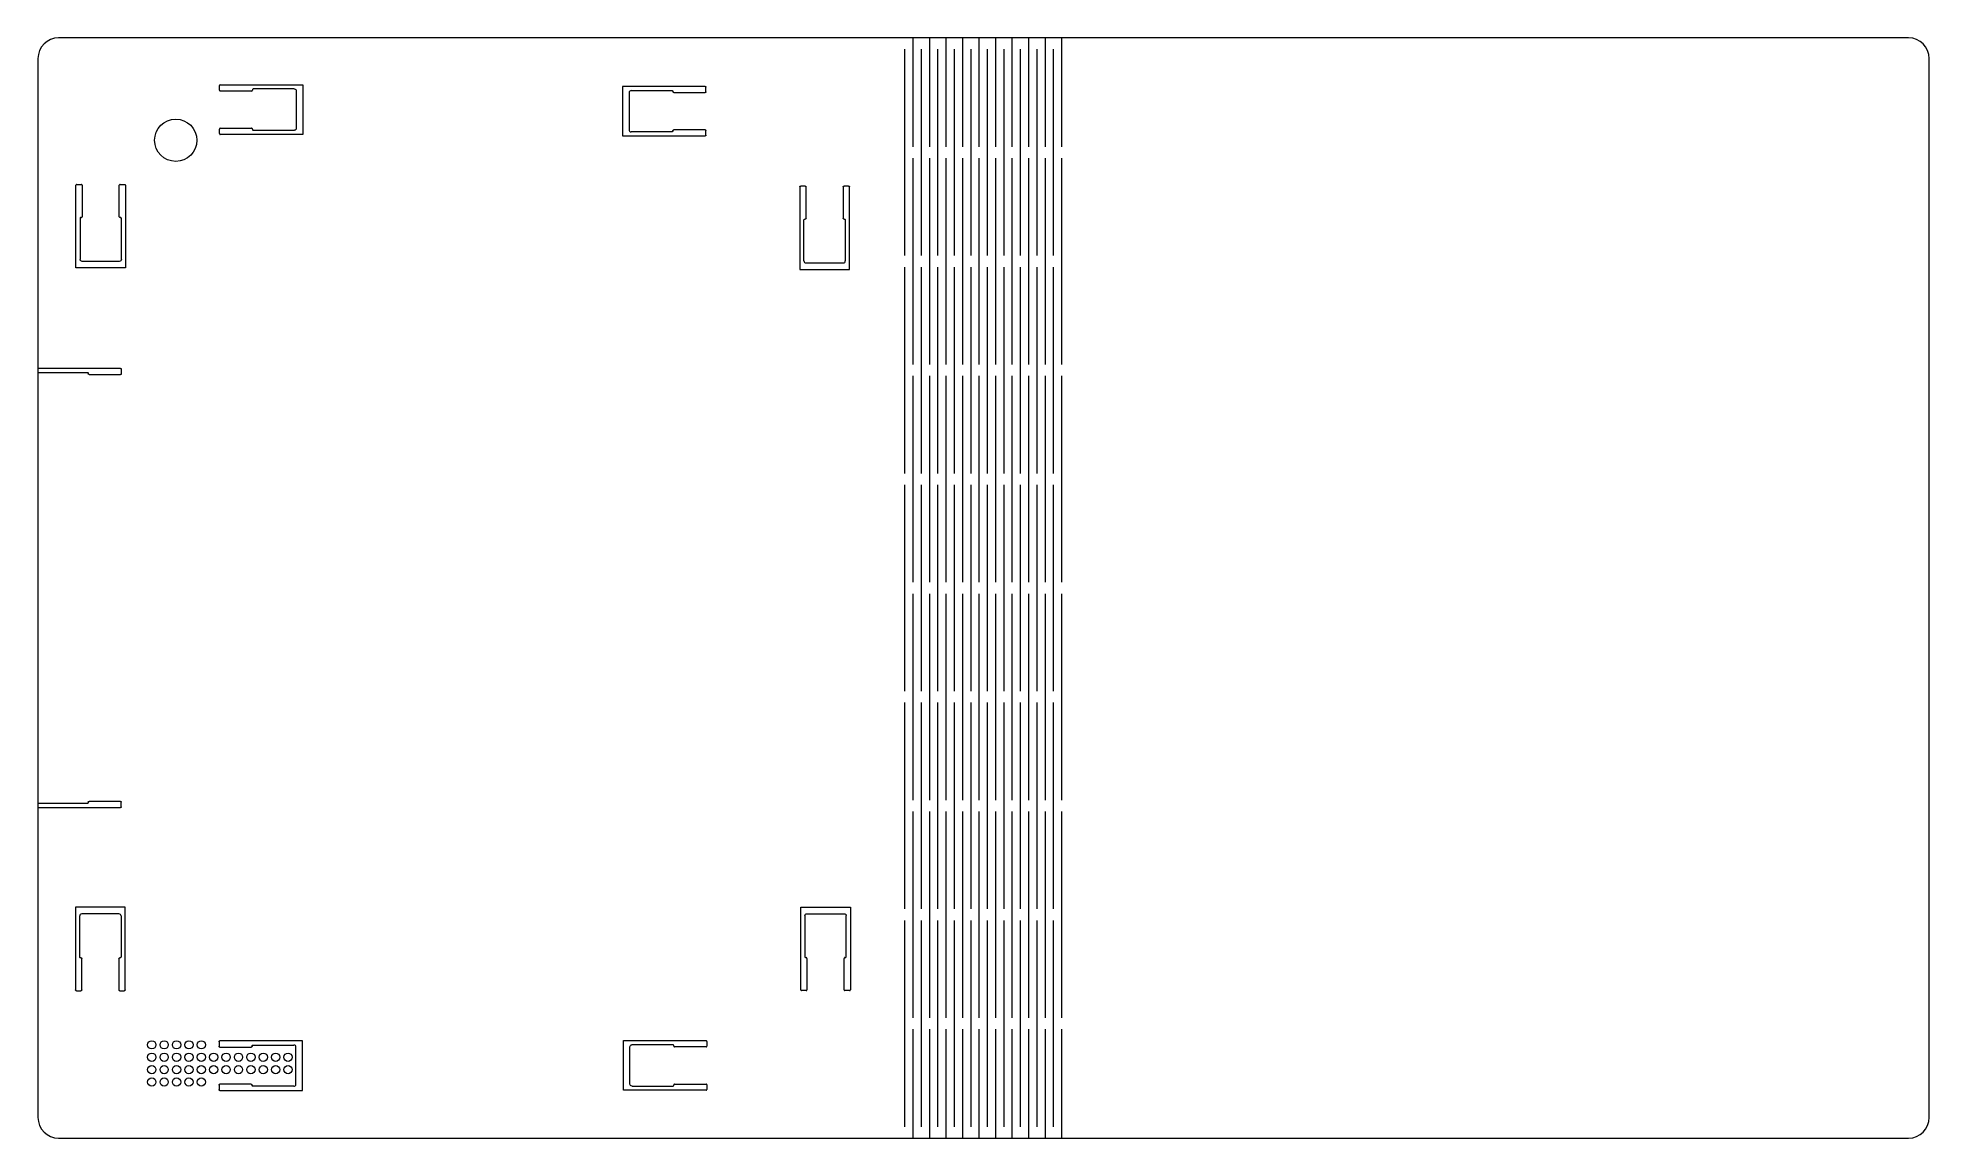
# Model space of a CAD drawing. Header units: millimetres. Extents: x -299 to 159, y -119 to 148.
import ezdxf

# ---------------------------------------------------------------- set-up
doc = ezdxf.new("R2010")
doc.units = ezdxf.units.MM
doc.header["$MEASUREMENT"] = 0
doc.layers.add('Layer 1', color=7, linetype='Continuous')

msp = doc.modelspace()

# ---------------------------------------------------------------- linework, layer by layer
at = {"layer": 'Layer 1', "color": 1, "lineweight": 9}
for centre, major_axis in [((-265.533, 122.7371), (0, 5.1176)), ((-271.3448, -96.1726), (0, 1)), ((-268.3448, -96.1726), (0, 1)), ((-265.3448, -96.1726), (0, 1)), ((-262.3448, -96.1726), (0, 1)), ((-259.3448, -96.1726), (0, 1)), ((-271.3448, -99.1726), (0, 1)), ((-268.3448, -99.1726), (0, 1)), ((-265.3448, -99.1726), (0, 1)), ((-262.3448, -99.1726), (0, 1)), ((-259.3448, -99.1726), (0, 1)), ((-256.3448, -99.1726), (0, 1)), ((-253.3448, -99.1726), (0, 1)), ((-250.3448, -99.1726), (0, 1)), ((-247.3448, -99.1726), (0, 1)), ((-244.3448, -99.1726), (0, 1)), ((-241.3448, -99.1726), (0, 1)), ((-238.3448, -99.1726), (0, 1)), ((-271.3448, -102.1726), (0, 1)), ((-271.3448, -105.1726), (0, 1)), ((-268.3448, -102.1726), (0, 1)), ((-268.3448, -105.1726), (0, 1)), ((-265.3448, -102.1726), (0, 1)), ((-265.3448, -105.1726), (0, 1)), ((-262.3448, -102.1726), (0, 1)), ((-262.3448, -105.1726), (0, 1)), ((-259.3448, -102.1726), (0, 1)), ((-259.3448, -105.1726), (0, 1)), ((-256.3448, -102.1726), (0, 1)), ((-253.3448, -102.1726), (0, 1)), ((-250.3448, -102.1726), (0, 1)), ((-247.3448, -102.1726), (0, 1)), ((-244.3448, -102.1726), (0, 1)), ((-241.3448, -102.1726), (0, 1)), ((-238.3448, -102.1726), (0, 1))]:
    msp.add_ellipse(centre, major_axis=major_axis, ratio=1, dxfattribs=at)
for points, knots in [([(-293.9054, 147.5258), (-293.9054, 147.5258), (154.0285, 147.5258), (154.0285, 147.5258), (154.0285, 147.5258), (156.7786, 147.5258), (159.0284, 145.2759), (159.0284, 142.5259), (159.0284, 142.5259), (159.0284, 142.5259), (159.0284, -113.7516), (159.0284, -113.7516), (159.0284, -113.7516), (159.0284, -116.5016), (156.7786, -118.7515), (154.0285, -118.7515), (154.0285, -118.7515), (154.0285, -118.7515), (-293.9054, -118.7515), (-293.9054, -118.7515), (-293.9054, -118.7515), (-296.6554, -118.7515), (-298.9053, -116.5016), (-298.9053, -113.7516), (-298.9053, -113.7516), (-298.9053, -113.7516), (-298.9053, 142.5259), (-298.9053, 142.5259), (-298.9053, 142.5259), (-298.9053, 145.2759), (-296.6554, 147.5258), (-293.9054, 147.5258)], [0, 0, 0, 0, 0.11111111, 0.11111111, 0.11111111, 0.11111111, 0.22222222, 0.22222222, 0.22222222, 0.22222222, 0.33333333, 0.33333333, 0.33333333, 0.33333333, 0.44444444, 0.44444444, 0.44444444, 0.44444444, 0.55555556, 0.55555556, 0.55555556, 0.55555556, 0.66666667, 0.66666667, 0.66666667, 0.66666667, 0.77777778, 0.77777778, 0.77777778, 0.77777778, 1, 1, 1, 1]), ([(-254.7607, 136.1599), (-254.8137, 136.1599), (-254.8646, 136.1388), (-254.9021, 136.1013), (-254.9021, 136.1013), (-254.9396, 136.0638), (-254.9607, 136.0129), (-254.9607, 135.9599)], [0, 0, 0, 0, 0.33333333, 0.33333333, 0.33333333, 0.33333333, 1, 1, 1, 1]), ([(-254.9607, 134.8599), (-254.9607, 134.8069), (-254.9396, 134.756), (-254.9021, 134.7185), (-254.9021, 134.7185), (-254.8646, 134.681), (-254.8137, 134.6599), (-254.7607, 134.6599)], [0, 0, 0, 0, 0.33333333, 0.33333333, 0.33333333, 0.33333333, 1, 1, 1, 1]), ([(-246.7607, 135.1599), (-246.8137, 135.1599), (-246.8646, 135.1388), (-246.9021, 135.1013), (-246.9021, 135.1013), (-246.9396, 135.0638), (-246.9607, 135.0129), (-246.9607, 134.9599)], [0, 0, 0, 0, 0.33333333, 0.33333333, 0.33333333, 0.33333333, 1, 1, 1, 1]), ([(-145.3615, 134.7795), (-145.3085, 134.7795), (-145.2576, 134.7584), (-145.2201, 134.7209), (-145.2201, 134.7209), (-145.1826, 134.6834), (-145.1615, 134.6325), (-145.1615, 134.5795)], [0, 0, 0, 0, 0.33333333, 0.33333333, 0.33333333, 0.33333333, 1, 1, 1, 1]), ([(-137.3615, 135.7795), (-137.3085, 135.7795), (-137.2576, 135.7584), (-137.2201, 135.7209), (-137.2201, 135.7209), (-137.1826, 135.6834), (-137.1615, 135.6325), (-137.1615, 135.5795)], [0, 0, 0, 0, 0.33333333, 0.33333333, 0.33333333, 0.33333333, 1, 1, 1, 1]), ([(-137.1615, 134.4795), (-137.1615, 134.4265), (-137.1826, 134.3756), (-137.2201, 134.3381), (-137.2201, 134.3381), (-137.2576, 134.3006), (-137.3085, 134.2795), (-137.3615, 134.2795)], [0, 0, 0, 0, 0.33333333, 0.33333333, 0.33333333, 0.33333333, 1, 1, 1, 1]), ([(-254.7607, 125.6601), (-254.8137, 125.6601), (-254.8646, 125.639), (-254.9021, 125.6015), (-254.9021, 125.6015), (-254.9396, 125.564), (-254.9607, 125.5131), (-254.9607, 125.4601)], [0, 0, 0, 0, 0.33333333, 0.33333333, 0.33333333, 0.33333333, 1, 1, 1, 1]), ([(-254.9607, 124.3601), (-254.9607, 124.3071), (-254.9396, 124.2562), (-254.9021, 124.2187), (-254.9021, 124.2187), (-254.8646, 124.1812), (-254.8137, 124.1601), (-254.7607, 124.1601)], [0, 0, 0, 0, 0.33333333, 0.33333333, 0.33333333, 0.33333333, 1, 1, 1, 1]), ([(-246.9607, 125.4601), (-246.9607, 125.5131), (-246.9817, 125.564), (-247.0192, 125.6015), (-247.0192, 125.6015), (-247.0567, 125.639), (-247.1076, 125.6601), (-247.1607, 125.6601)], [0, 0, 0, 0, 0.33333333, 0.33333333, 0.33333333, 0.33333333, 1, 1, 1, 1]), ([(-246.9607, 125.3601), (-246.9607, 125.3071), (-246.9396, 125.2562), (-246.9021, 125.2187), (-246.9021, 125.2187), (-246.8646, 125.1812), (-246.8137, 125.1601), (-246.7607, 125.1601)], [0, 0, 0, 0, 0.33333333, 0.33333333, 0.33333333, 0.33333333, 1, 1, 1, 1]), ([(-145.1615, 124.9797), (-145.1615, 124.9267), (-145.1826, 124.8758), (-145.2201, 124.8383), (-145.2201, 124.8383), (-145.2576, 124.8008), (-145.3085, 124.7797), (-145.3615, 124.7797)], [0, 0, 0, 0, 0.33333333, 0.33333333, 0.33333333, 0.33333333, 1, 1, 1, 1]), ([(-145.1615, 125.0797), (-145.1615, 125.1327), (-145.1405, 125.1836), (-145.103, 125.2211), (-145.103, 125.2211), (-145.0655, 125.2586), (-145.0146, 125.2797), (-144.9615, 125.2797)], [0, 0, 0, 0, 0.33333333, 0.33333333, 0.33333333, 0.33333333, 1, 1, 1, 1]), ([(-137.3615, 125.2797), (-137.3085, 125.2797), (-137.2576, 125.2586), (-137.2201, 125.2211), (-137.2201, 125.2211), (-137.1826, 125.1836), (-137.1615, 125.1327), (-137.1615, 125.0797)], [0, 0, 0, 0, 0.33333333, 0.33333333, 0.33333333, 0.33333333, 1, 1, 1, 1]), ([(-137.1615, 123.9797), (-137.1615, 123.9267), (-137.1826, 123.8758), (-137.2201, 123.8383), (-137.2201, 123.8383), (-137.2576, 123.8008), (-137.3085, 123.7797), (-137.3615, 123.7797)], [0, 0, 0, 0, 0.33333333, 0.33333333, 0.33333333, 0.33333333, 1, 1, 1, 1]), ([(-289.5033, 112.0422), (-289.5563, 112.0422), (-289.6072, 112.0211), (-289.6447, 111.9836), (-289.6447, 111.9836), (-289.6822, 111.9461), (-289.7033, 111.8952), (-289.7033, 111.8422)], [0, 0, 0, 0, 0.33333333, 0.33333333, 0.33333333, 0.33333333, 1, 1, 1, 1]), ([(-288.2033, 111.8422), (-288.2033, 111.8952), (-288.2244, 111.9461), (-288.2619, 111.9836), (-288.2619, 111.9836), (-288.2994, 112.0211), (-288.3503, 112.0422), (-288.4033, 112.0422)], [0, 0, 0, 0, 0.33333333, 0.33333333, 0.33333333, 0.33333333, 1, 1, 1, 1]), ([(-279.0035, 112.0422), (-279.0565, 112.0422), (-279.1074, 112.0211), (-279.1449, 111.9836), (-279.1449, 111.9836), (-279.1824, 111.9461), (-279.2035, 111.8952), (-279.2035, 111.8422)], [0, 0, 0, 0, 0.33333333, 0.33333333, 0.33333333, 0.33333333, 1, 1, 1, 1]), ([(-277.7035, 111.8422), (-277.7035, 111.8952), (-277.7246, 111.9461), (-277.7621, 111.9836), (-277.7621, 111.9836), (-277.7996, 112.0211), (-277.8505, 112.0422), (-277.9035, 112.0422)], [0, 0, 0, 0, 0.33333333, 0.33333333, 0.33333333, 0.33333333, 1, 1, 1, 1]), ([(-114.4187, 111.4618), (-114.4187, 111.5148), (-114.3976, 111.5657), (-114.3601, 111.6032), (-114.3601, 111.6032), (-114.3226, 111.6407), (-114.2717, 111.6618), (-114.2187, 111.6618)], [0, 0, 0, 0, 0.33333333, 0.33333333, 0.33333333, 0.33333333, 1, 1, 1, 1]), ([(-113.1187, 111.6618), (-113.0657, 111.6618), (-113.0148, 111.6407), (-112.9773, 111.6032), (-112.9773, 111.6032), (-112.9398, 111.5657), (-112.9187, 111.5148), (-112.9187, 111.4618)], [0, 0, 0, 0, 0.33333333, 0.33333333, 0.33333333, 0.33333333, 1, 1, 1, 1]), ([(-103.9189, 111.4618), (-103.9189, 111.5148), (-103.8978, 111.5657), (-103.8603, 111.6032), (-103.8603, 111.6032), (-103.8228, 111.6407), (-103.7719, 111.6618), (-103.7189, 111.6618)], [0, 0, 0, 0, 0.33333333, 0.33333333, 0.33333333, 0.33333333, 1, 1, 1, 1]), ([(-102.6189, 111.6618), (-102.5659, 111.6618), (-102.515, 111.6407), (-102.4775, 111.6032), (-102.4775, 111.6032), (-102.44, 111.5657), (-102.4189, 111.5148), (-102.4189, 111.4618)], [0, 0, 0, 0, 0.33333333, 0.33333333, 0.33333333, 0.33333333, 1, 1, 1, 1]), ([(-288.5033, 104.0422), (-288.5563, 104.0422), (-288.6072, 104.0211), (-288.6447, 103.9836), (-288.6447, 103.9836), (-288.6822, 103.9461), (-288.7033, 103.8952), (-288.7033, 103.8422)], [0, 0, 0, 0, 0.33333333, 0.33333333, 0.33333333, 0.33333333, 1, 1, 1, 1]), ([(-288.4033, 104.0422), (-288.3503, 104.0422), (-288.2994, 104.0632), (-288.2619, 104.1007), (-288.2619, 104.1007), (-288.2244, 104.1382), (-288.2033, 104.1891), (-288.2033, 104.2422)], [0, 0, 0, 0, 0.33333333, 0.33333333, 0.33333333, 0.33333333, 1, 1, 1, 1]), ([(-278.7035, 103.8422), (-278.7035, 103.8952), (-278.7246, 103.9461), (-278.7621, 103.9836), (-278.7621, 103.9836), (-278.7996, 104.0211), (-278.8505, 104.0422), (-278.9035, 104.0422)], [0, 0, 0, 0, 0.33333333, 0.33333333, 0.33333333, 0.33333333, 1, 1, 1, 1]), ([(-113.4187, 103.4618), (-113.4187, 103.5148), (-113.3976, 103.5657), (-113.3601, 103.6032), (-113.3601, 103.6032), (-113.3226, 103.6407), (-113.2717, 103.6618), (-113.2187, 103.6618)], [0, 0, 0, 0, 0.33333333, 0.33333333, 0.33333333, 0.33333333, 1, 1, 1, 1]), ([(-103.7189, 103.6618), (-103.7719, 103.6618), (-103.8228, 103.6828), (-103.8603, 103.7203), (-103.8603, 103.7203), (-103.8978, 103.7578), (-103.9189, 103.8087), (-103.9189, 103.8618)], [0, 0, 0, 0, 0.33333333, 0.33333333, 0.33333333, 0.33333333, 1, 1, 1, 1]), ([(-103.6189, 103.6618), (-103.5659, 103.6618), (-103.515, 103.6407), (-103.4775, 103.6032), (-103.4775, 103.6032), (-103.44, 103.5657), (-103.4189, 103.5148), (-103.4189, 103.4618)], [0, 0, 0, 0, 0.33333333, 0.33333333, 0.33333333, 0.33333333, 1, 1, 1, 1]), ([(-286.9053, 66.5256), (-286.8523, 66.5256), (-286.8014, 66.5045), (-286.7639, 66.467), (-286.7639, 66.467), (-286.7264, 66.4295), (-286.7053, 66.3786), (-286.7053, 66.3256)], [0, 0, 0, 0, 0.33333333, 0.33333333, 0.33333333, 0.33333333, 1, 1, 1, 1]), ([(-278.9053, 67.5256), (-278.8523, 67.5256), (-278.8014, 67.5045), (-278.7639, 67.467), (-278.7639, 67.467), (-278.7264, 67.4295), (-278.7053, 67.3786), (-278.7053, 67.3256)], [0, 0, 0, 0, 0.33333333, 0.33333333, 0.33333333, 0.33333333, 1, 1, 1, 1]), ([(-278.7053, 66.2256), (-278.7053, 66.1726), (-278.7264, 66.1217), (-278.7639, 66.0842), (-278.7639, 66.0842), (-278.8014, 66.0467), (-278.8523, 66.0256), (-278.9053, 66.0256)], [0, 0, 0, 0, 0.33333333, 0.33333333, 0.33333333, 0.33333333, 1, 1, 1, 1]), ([(-286.733, -37.5513), (-286.733, -37.6043), (-286.7541, -37.6552), (-286.7916, -37.6927), (-286.7916, -37.6927), (-286.8291, -37.7302), (-286.88, -37.7513), (-286.933, -37.7513)], [0, 0, 0, 0, 0.33333333, 0.33333333, 0.33333333, 0.33333333, 1, 1, 1, 1]), ([(-286.733, -37.4513), (-286.733, -37.3983), (-286.712, -37.3474), (-286.6745, -37.3099), (-286.6745, -37.3099), (-286.637, -37.2724), (-286.5861, -37.2513), (-286.533, -37.2513)], [0, 0, 0, 0, 0.33333333, 0.33333333, 0.33333333, 0.33333333, 1, 1, 1, 1]), ([(-278.933, -37.2513), (-278.88, -37.2513), (-278.8291, -37.2724), (-278.7916, -37.3099), (-278.7916, -37.3099), (-278.7541, -37.3474), (-278.733, -37.3983), (-278.733, -37.4513)], [0, 0, 0, 0, 0.33333333, 0.33333333, 0.33333333, 0.33333333, 1, 1, 1, 1]), ([(-278.733, -38.5513), (-278.733, -38.6043), (-278.7541, -38.6552), (-278.7916, -38.6927), (-278.7916, -38.6927), (-278.8291, -38.7302), (-278.88, -38.7513), (-278.933, -38.7513)], [0, 0, 0, 0, 0.33333333, 0.33333333, 0.33333333, 0.33333333, 1, 1, 1, 1]), ([(-288.5922, -75.0921), (-288.6452, -75.0921), (-288.6961, -75.071), (-288.7336, -75.0335), (-288.7336, -75.0335), (-288.7711, -74.996), (-288.7922, -74.9451), (-288.7922, -74.8921)], [0, 0, 0, 0, 0.33333333, 0.33333333, 0.33333333, 0.33333333, 1, 1, 1, 1]), ([(-288.4922, -75.0921), (-288.4392, -75.0921), (-288.3883, -75.1131), (-288.3508, -75.1506), (-288.3508, -75.1506), (-288.3133, -75.1881), (-288.2922, -75.239), (-288.2922, -75.2921)], [0, 0, 0, 0, 0.33333333, 0.33333333, 0.33333333, 0.33333333, 1, 1, 1, 1]), ([(-278.7924, -74.8921), (-278.7924, -74.9451), (-278.8135, -74.996), (-278.851, -75.0335), (-278.851, -75.0335), (-278.8885, -75.071), (-278.9394, -75.0921), (-278.9924, -75.0921)], [0, 0, 0, 0, 0.33333333, 0.33333333, 0.33333333, 0.33333333, 1, 1, 1, 1]), ([(-113.1958, -74.8375), (-113.1958, -74.8905), (-113.1747, -74.9414), (-113.1372, -74.9789), (-113.1372, -74.9789), (-113.0997, -75.0164), (-113.0488, -75.0375), (-112.9958, -75.0375)], [0, 0, 0, 0, 0.33333333, 0.33333333, 0.33333333, 0.33333333, 1, 1, 1, 1]), ([(-103.496, -75.0375), (-103.549, -75.0375), (-103.5999, -75.0585), (-103.6374, -75.096), (-103.6374, -75.096), (-103.6749, -75.1335), (-103.696, -75.1844), (-103.696, -75.2375)], [0, 0, 0, 0, 0.33333333, 0.33333333, 0.33333333, 0.33333333, 1, 1, 1, 1]), ([(-103.396, -75.0375), (-103.343, -75.0375), (-103.2921, -75.0164), (-103.2546, -74.9789), (-103.2546, -74.9789), (-103.2171, -74.9414), (-103.196, -74.8905), (-103.196, -74.8375)], [0, 0, 0, 0, 0.33333333, 0.33333333, 0.33333333, 0.33333333, 1, 1, 1, 1]), ([(-289.5922, -83.0921), (-289.6452, -83.0921), (-289.6961, -83.071), (-289.7336, -83.0335), (-289.7336, -83.0335), (-289.7711, -82.996), (-289.7922, -82.9451), (-289.7922, -82.8921)], [0, 0, 0, 0, 0.33333333, 0.33333333, 0.33333333, 0.33333333, 1, 1, 1, 1]), ([(-288.2922, -82.8921), (-288.2922, -82.9451), (-288.3133, -82.996), (-288.3508, -83.0335), (-288.3508, -83.0335), (-288.3883, -83.071), (-288.4392, -83.0921), (-288.4922, -83.0921)], [0, 0, 0, 0, 0.33333333, 0.33333333, 0.33333333, 0.33333333, 1, 1, 1, 1]), ([(-279.0924, -83.0921), (-279.1454, -83.0921), (-279.1963, -83.071), (-279.2338, -83.0335), (-279.2338, -83.0335), (-279.2713, -82.996), (-279.2924, -82.9451), (-279.2924, -82.8921)], [0, 0, 0, 0, 0.33333333, 0.33333333, 0.33333333, 0.33333333, 1, 1, 1, 1]), ([(-277.7924, -82.8921), (-277.7924, -82.9451), (-277.8135, -82.996), (-277.851, -83.0335), (-277.851, -83.0335), (-277.8885, -83.071), (-277.9394, -83.0921), (-277.9924, -83.0921)], [0, 0, 0, 0, 0.33333333, 0.33333333, 0.33333333, 0.33333333, 1, 1, 1, 1]), ([(-114.1958, -82.8375), (-114.1958, -82.8905), (-114.1747, -82.9414), (-114.1372, -82.9789), (-114.1372, -82.9789), (-114.0997, -83.0164), (-114.0488, -83.0375), (-113.9958, -83.0375)], [0, 0, 0, 0, 0.33333333, 0.33333333, 0.33333333, 0.33333333, 1, 1, 1, 1]), ([(-112.8958, -83.0375), (-112.8428, -83.0375), (-112.7919, -83.0164), (-112.7544, -82.9789), (-112.7544, -82.9789), (-112.7169, -82.9414), (-112.6958, -82.8905), (-112.6958, -82.8375)], [0, 0, 0, 0, 0.33333333, 0.33333333, 0.33333333, 0.33333333, 1, 1, 1, 1]), ([(-103.696, -82.8375), (-103.696, -82.8905), (-103.6749, -82.9414), (-103.6374, -82.9789), (-103.6374, -82.9789), (-103.5999, -83.0164), (-103.549, -83.0375), (-103.496, -83.0375)], [0, 0, 0, 0, 0.33333333, 0.33333333, 0.33333333, 0.33333333, 1, 1, 1, 1]), ([(-102.396, -83.0375), (-102.343, -83.0375), (-102.2921, -83.0164), (-102.2546, -82.9789), (-102.2546, -82.9789), (-102.2171, -82.9414), (-102.196, -82.8905), (-102.196, -82.8375)], [0, 0, 0, 0, 0.33333333, 0.33333333, 0.33333333, 0.33333333, 1, 1, 1, 1]), ([(-255.0496, -95.41), (-255.0496, -95.357), (-255.0285, -95.3061), (-254.991, -95.2686), (-254.991, -95.2686), (-254.9535, -95.2311), (-254.9026, -95.21), (-254.8496, -95.21)], [0, 0, 0, 0, 0.33333333, 0.33333333, 0.33333333, 0.33333333, 1, 1, 1, 1]), ([(-144.9386, -96.3554), (-144.9386, -96.3024), (-144.9597, -96.2515), (-144.9972, -96.214), (-144.9972, -96.214), (-145.0347, -96.1765), (-145.0856, -96.1554), (-145.1386, -96.1554)], [0, 0, 0, 0, 0.33333333, 0.33333333, 0.33333333, 0.33333333, 1, 1, 1, 1]), ([(-136.9386, -95.3554), (-136.9386, -95.3024), (-136.9597, -95.2515), (-136.9972, -95.214), (-136.9972, -95.214), (-137.0347, -95.1765), (-137.0856, -95.1554), (-137.1386, -95.1554)], [0, 0, 0, 0, 0.33333333, 0.33333333, 0.33333333, 0.33333333, 1, 1, 1, 1]), ([(-254.8496, -96.71), (-254.9026, -96.71), (-254.9535, -96.6889), (-254.991, -96.6514), (-254.991, -96.6514), (-255.0285, -96.6139), (-255.0496, -96.563), (-255.0496, -96.51)], [0, 0, 0, 0, 0.33333333, 0.33333333, 0.33333333, 0.33333333, 1, 1, 1, 1]), ([(-247.0496, -96.51), (-247.0496, -96.563), (-247.0706, -96.6139), (-247.1081, -96.6514), (-247.1081, -96.6514), (-247.1456, -96.6889), (-247.1965, -96.71), (-247.2496, -96.71)], [0, 0, 0, 0, 0.33333333, 0.33333333, 0.33333333, 0.33333333, 1, 1, 1, 1]), ([(-247.0496, -96.41), (-247.0496, -96.357), (-247.0285, -96.3061), (-246.991, -96.2686), (-246.991, -96.2686), (-246.9535, -96.2311), (-246.9026, -96.21), (-246.8496, -96.21)], [0, 0, 0, 0, 0.33333333, 0.33333333, 0.33333333, 0.33333333, 1, 1, 1, 1]), ([(-144.9386, -96.4554), (-144.9386, -96.5084), (-144.9176, -96.5593), (-144.8801, -96.5968), (-144.8801, -96.5968), (-144.8426, -96.6343), (-144.7917, -96.6554), (-144.7386, -96.6554)], [0, 0, 0, 0, 0.33333333, 0.33333333, 0.33333333, 0.33333333, 1, 1, 1, 1]), ([(-137.1386, -96.6554), (-137.0856, -96.6554), (-137.0347, -96.6343), (-136.9972, -96.5968), (-136.9972, -96.5968), (-136.9597, -96.5593), (-136.9386, -96.5084), (-136.9386, -96.4554)], [0, 0, 0, 0, 0.33333333, 0.33333333, 0.33333333, 0.33333333, 1, 1, 1, 1]), ([(-255.0496, -105.9098), (-255.0496, -105.8568), (-255.0285, -105.8059), (-254.991, -105.7684), (-254.991, -105.7684), (-254.9535, -105.7309), (-254.9026, -105.7098), (-254.8496, -105.7098)], [0, 0, 0, 0, 0.33333333, 0.33333333, 0.33333333, 0.33333333, 1, 1, 1, 1]), ([(-254.8496, -107.2098), (-254.9026, -107.2098), (-254.9535, -107.1887), (-254.991, -107.1512), (-254.991, -107.1512), (-255.0285, -107.1137), (-255.0496, -107.0628), (-255.0496, -107.0098)], [0, 0, 0, 0, 0.33333333, 0.33333333, 0.33333333, 0.33333333, 1, 1, 1, 1]), ([(-246.8496, -106.2098), (-246.9026, -106.2098), (-246.9535, -106.1887), (-246.991, -106.1512), (-246.991, -106.1512), (-247.0285, -106.1137), (-247.0496, -106.0628), (-247.0496, -106.0098)], [0, 0, 0, 0, 0.33333333, 0.33333333, 0.33333333, 0.33333333, 1, 1, 1, 1]), ([(-145.1386, -106.1552), (-145.0856, -106.1552), (-145.0347, -106.1341), (-144.9972, -106.0966), (-144.9972, -106.0966), (-144.9597, -106.0591), (-144.9386, -106.0082), (-144.9386, -105.9552)], [0, 0, 0, 0, 0.33333333, 0.33333333, 0.33333333, 0.33333333, 1, 1, 1, 1]), ([(-136.9386, -105.8552), (-136.9386, -105.8022), (-136.9597, -105.7513), (-136.9972, -105.7138), (-136.9972, -105.7138), (-137.0347, -105.6763), (-137.0856, -105.6552), (-137.1386, -105.6552)], [0, 0, 0, 0, 0.33333333, 0.33333333, 0.33333333, 0.33333333, 1, 1, 1, 1]), ([(-137.1386, -107.1552), (-137.0856, -107.1552), (-137.0347, -107.1341), (-136.9972, -107.0966), (-136.9972, -107.0966), (-136.9597, -107.0591), (-136.9386, -107.0082), (-136.9386, -106.9552)], [0, 0, 0, 0, 0.33333333, 0.33333333, 0.33333333, 0.33333333, 1, 1, 1, 1])]:
    msp.add_open_spline(points, degree=3, knots=knots, dxfattribs=at)
for points in [[(-86.9718, 121.1754), (-86.9718, 121.1754), (-86.9718, 147.5258), (-86.9718, 147.5258)], [(-82.9718, 121.1754), (-82.9718, 121.1754), (-82.9718, 147.5258), (-82.9718, 147.5258)], [(-78.9718, 121.1754), (-78.9718, 121.1754), (-78.9718, 147.5258), (-78.9718, 147.5258)], [(-74.9718, 121.1754), (-74.9718, 121.1754), (-74.9718, 147.5258), (-74.9718, 147.5258)], [(-70.9718, 121.1754), (-70.9718, 121.1754), (-70.9718, 147.5258), (-70.9718, 147.5258)], [(-66.9718, 121.1754), (-66.9718, 121.1754), (-66.9718, 147.5258), (-66.9718, 147.5258)], [(-62.9718, 121.1754), (-62.9718, 121.1754), (-62.9718, 147.5258), (-62.9718, 147.5258)], [(-58.9718, 121.1754), (-58.9718, 121.1754), (-58.9718, 147.5258), (-58.9718, 147.5258)], [(-54.9718, 121.1754), (-54.9718, 121.1754), (-54.9718, 147.5258), (-54.9718, 147.5258)], [(-50.9718, 121.1754), (-50.9718, 121.1754), (-50.9718, 147.5258), (-50.9718, 147.5258)], [(-88.9718, 94.8251), (-88.9718, 94.8251), (-88.9718, 144.7521), (-88.9718, 144.7521)], [(-84.9718, 94.8251), (-84.9718, 94.8251), (-84.9718, 144.7521), (-84.9718, 144.7521)], [(-80.9718, 94.8251), (-80.9718, 94.8251), (-80.9718, 144.7521), (-80.9718, 144.7521)], [(-76.9718, 94.8251), (-76.9718, 94.8251), (-76.9718, 144.7521), (-76.9718, 144.7521)], [(-72.9718, 94.8251), (-72.9718, 94.8251), (-72.9718, 144.7521), (-72.9718, 144.7521)], [(-68.9718, 94.8251), (-68.9718, 94.8251), (-68.9718, 144.7521), (-68.9718, 144.7521)], [(-64.9718, 94.8251), (-64.9718, 94.8251), (-64.9718, 144.7521), (-64.9718, 144.7521)], [(-60.9718, 94.8251), (-60.9718, 94.8251), (-60.9718, 144.7521), (-60.9718, 144.7521)], [(-56.9718, 94.8251), (-56.9718, 94.8251), (-56.9718, 144.7521), (-56.9718, 144.7521)], [(-52.9718, 94.8251), (-52.9718, 94.8251), (-52.9718, 144.7521), (-52.9718, 144.7521)], [(-254.9607, 134.8599), (-254.9607, 134.8599), (-254.9607, 135.9599), (-254.9607, 135.9599)], [(-254.7607, 136.1599), (-254.7607, 136.1599), (-234.7607, 136.1599), (-234.7607, 136.1599)], [(-247.1607, 134.6599), (-247.1607, 134.6599), (-254.7607, 134.6599), (-254.7607, 134.6599)], [(-247.1607, 134.6599), (-247.0502, 134.6599), (-246.9607, 134.7494), (-246.9607, 134.8599)], [(-246.9607, 134.9599), (-246.9607, 134.9599), (-246.9607, 134.8599), (-246.9607, 134.8599)], [(-236.8518, 135.1599), (-236.8518, 135.1599), (-246.7607, 135.1599), (-246.7607, 135.1599)], [(-236.8518, 135.1599), (-236.5756, 135.1599), (-236.3518, 134.9361), (-236.3518, 134.6599)], [(-236.3518, 134.66), (-236.3518, 134.66), (-236.3518, 125.6601), (-236.3518, 125.6601)], [(-234.7607, 136.1599), (-234.7607, 136.1599), (-234.7607, 124.1601), (-234.7607, 124.1601)], [(-137.3615, 135.7795), (-137.3615, 135.7795), (-157.3615, 135.7795), (-157.3615, 135.7795)], [(-157.3615, 135.7795), (-157.3615, 135.7795), (-157.3615, 123.7797), (-157.3615, 123.7797)], [(-155.2704, 134.7795), (-155.5466, 134.7795), (-155.7704, 134.5557), (-155.7704, 134.2795)], [(-155.7704, 134.2796), (-155.7704, 134.2796), (-155.7704, 125.2797), (-155.7704, 125.2797)], [(-155.2704, 134.7795), (-155.2704, 134.7795), (-145.3615, 134.7795), (-145.3615, 134.7795)], [(-145.1615, 134.5795), (-145.1615, 134.5795), (-145.1615, 134.4795), (-145.1615, 134.4795)], [(-144.9615, 134.2795), (-145.072, 134.2795), (-145.1615, 134.369), (-145.1615, 134.4795)], [(-144.9615, 134.2795), (-144.9615, 134.2795), (-137.3615, 134.2795), (-137.3615, 134.2795)], [(-137.1615, 134.4795), (-137.1615, 134.4795), (-137.1615, 135.5795), (-137.1615, 135.5795)], [(-254.9607, 124.3601), (-254.9607, 124.3601), (-254.9607, 125.4601), (-254.9607, 125.4601)], [(-254.7607, 125.6601), (-254.7607, 125.6601), (-247.1607, 125.6601), (-247.1607, 125.6601)], [(-234.7607, 124.1601), (-234.7607, 124.1601), (-254.7607, 124.1601), (-254.7607, 124.1601)], [(-246.9607, 125.4601), (-246.9607, 125.4601), (-246.9607, 125.3601), (-246.9607, 125.3601)], [(-246.7607, 125.1601), (-246.7607, 125.1601), (-236.8227, 125.1601), (-236.8227, 125.1601)], [(-236.3518, 125.6601), (-236.3518, 125.3839), (-236.5626, 125.1601), (-236.8227, 125.1601)], [(-157.3615, 123.7797), (-157.3615, 123.7797), (-137.3615, 123.7797), (-137.3615, 123.7797)], [(-155.7704, 125.2797), (-155.7704, 125.0035), (-155.5596, 124.7797), (-155.2995, 124.7797)], [(-145.3615, 124.7797), (-145.3615, 124.7797), (-155.2995, 124.7797), (-155.2995, 124.7797)], [(-145.1615, 125.0797), (-145.1615, 125.0797), (-145.1615, 124.9797), (-145.1615, 124.9797)], [(-137.3615, 125.2797), (-137.3615, 125.2797), (-144.9615, 125.2797), (-144.9615, 125.2797)], [(-137.1615, 123.9797), (-137.1615, 123.9797), (-137.1615, 125.0797), (-137.1615, 125.0797)], [(-86.9718, 68.4747), (-86.9718, 68.4747), (-86.9718, 118.4017), (-86.9718, 118.4017)], [(-82.9718, 68.4747), (-82.9718, 68.4747), (-82.9718, 118.4017), (-82.9718, 118.4017)], [(-78.9718, 68.4747), (-78.9718, 68.4747), (-78.9718, 118.4017), (-78.9718, 118.4017)], [(-74.9718, 68.4747), (-74.9718, 68.4747), (-74.9718, 118.4017), (-74.9718, 118.4017)], [(-70.9718, 68.4747), (-70.9718, 68.4747), (-70.9718, 118.4017), (-70.9718, 118.4017)], [(-66.9718, 68.4747), (-66.9718, 68.4747), (-66.9718, 118.4017), (-66.9718, 118.4017)], [(-62.9718, 68.4747), (-62.9718, 68.4747), (-62.9718, 118.4017), (-62.9718, 118.4017)], [(-58.9718, 68.4747), (-58.9718, 68.4747), (-58.9718, 118.4017), (-58.9718, 118.4017)], [(-54.9718, 68.4747), (-54.9718, 68.4747), (-54.9718, 118.4017), (-54.9718, 118.4017)], [(-50.9718, 68.4747), (-50.9718, 68.4747), (-50.9718, 118.4017), (-50.9718, 118.4017)], [(-289.7033, 91.8422), (-289.7033, 91.8422), (-289.7033, 111.8422), (-289.7033, 111.8422)], [(-289.5033, 112.0422), (-289.5033, 112.0422), (-288.4033, 112.0422), (-288.4033, 112.0422)], [(-288.2033, 111.8422), (-288.2033, 111.8422), (-288.2033, 104.2422), (-288.2033, 104.2422)], [(-279.2035, 104.2422), (-279.2035, 104.2422), (-279.2035, 111.8422), (-279.2035, 111.8422)], [(-279.0035, 112.0422), (-279.0035, 112.0422), (-277.9035, 112.0422), (-277.9035, 112.0422)], [(-277.7035, 111.8422), (-277.7035, 111.8422), (-277.7035, 91.8422), (-277.7035, 91.8422)], [(-114.4187, 111.4618), (-114.4187, 111.4618), (-114.4187, 91.4618), (-114.4187, 91.4618)], [(-113.1187, 111.6618), (-113.1187, 111.6618), (-114.2187, 111.6618), (-114.2187, 111.6618)], [(-112.9187, 103.8618), (-112.9187, 103.8618), (-112.9187, 111.4618), (-112.9187, 111.4618)], [(-103.9189, 111.4618), (-103.9189, 111.4618), (-103.9189, 103.8618), (-103.9189, 103.8618)], [(-102.6189, 111.6618), (-102.6189, 111.6618), (-103.7189, 111.6618), (-103.7189, 111.6618)], [(-102.4189, 91.4618), (-102.4189, 91.4618), (-102.4189, 111.4618), (-102.4189, 111.4618)], [(-288.7033, 103.8422), (-288.7033, 103.8422), (-288.7033, 93.9042), (-288.7033, 93.9042)], [(-288.4033, 104.0422), (-288.4033, 104.0422), (-288.5033, 104.0422), (-288.5033, 104.0422)], [(-279.2035, 104.2422), (-279.2035, 104.1317), (-279.114, 104.0422), (-279.0035, 104.0422)], [(-278.9035, 104.0422), (-278.9035, 104.0422), (-279.0035, 104.0422), (-279.0035, 104.0422)], [(-278.7035, 93.9333), (-278.7035, 93.9333), (-278.7035, 103.8422), (-278.7035, 103.8422)], [(-113.4187, 93.5529), (-113.4187, 93.5529), (-113.4187, 103.4618), (-113.4187, 103.4618)], [(-113.2187, 103.6618), (-113.2187, 103.6618), (-113.1187, 103.6618), (-113.1187, 103.6618)], [(-112.9187, 103.8618), (-112.9187, 103.7513), (-113.0082, 103.6618), (-113.1187, 103.6618)], [(-103.7189, 103.6618), (-103.7189, 103.6618), (-103.6189, 103.6618), (-103.6189, 103.6618)], [(-103.4189, 103.4618), (-103.4189, 103.4618), (-103.4189, 93.5238), (-103.4189, 93.5238)], [(-277.7035, 91.8422), (-277.7035, 91.8422), (-289.7033, 91.8422), (-289.7033, 91.8422)], [(-288.2033, 93.4333), (-288.4795, 93.4333), (-288.7033, 93.6441), (-288.7033, 93.9042)], [(-279.2034, 93.4333), (-279.2034, 93.4333), (-288.2033, 93.4333), (-288.2033, 93.4333)], [(-278.7035, 93.9333), (-278.7035, 93.6571), (-278.9273, 93.4333), (-279.2035, 93.4333)], [(-113.4187, 93.5529), (-113.4187, 93.2767), (-113.1949, 93.0529), (-112.9187, 93.0529)], [(-112.9188, 93.0529), (-112.9188, 93.0529), (-103.9189, 93.0529), (-103.9189, 93.0529)], [(-103.9189, 93.0529), (-103.6427, 93.0529), (-103.4189, 93.2637), (-103.4189, 93.5238)], [(-88.9718, 42.1244), (-88.9718, 42.1244), (-88.9718, 92.0514), (-88.9718, 92.0514)], [(-84.9718, 42.1244), (-84.9718, 42.1244), (-84.9718, 92.0514), (-84.9718, 92.0514)], [(-80.9718, 42.1244), (-80.9718, 42.1244), (-80.9718, 92.0514), (-80.9718, 92.0514)], [(-76.9718, 42.1244), (-76.9718, 42.1244), (-76.9718, 92.0514), (-76.9718, 92.0514)], [(-72.9718, 42.1244), (-72.9718, 42.1244), (-72.9718, 92.0514), (-72.9718, 92.0514)], [(-68.9718, 42.1244), (-68.9718, 42.1244), (-68.9718, 92.0514), (-68.9718, 92.0514)], [(-64.9718, 42.1244), (-64.9718, 42.1244), (-64.9718, 92.0514), (-64.9718, 92.0514)], [(-60.9718, 42.1244), (-60.9718, 42.1244), (-60.9718, 92.0514), (-60.9718, 92.0514)], [(-56.9718, 42.1244), (-56.9718, 42.1244), (-56.9718, 92.0514), (-56.9718, 92.0514)], [(-52.9718, 42.1244), (-52.9718, 42.1244), (-52.9718, 92.0514), (-52.9718, 92.0514)], [(-114.4187, 91.4618), (-114.4187, 91.4618), (-102.4189, 91.4618), (-102.4189, 91.4618)], [(-278.9053, 67.5256), (-278.9053, 67.5256), (-298.9053, 67.5256), (-298.9053, 67.5256)], [(-298.9053, 66.5256), (-298.9053, 66.5256), (-286.9053, 66.5256), (-286.9053, 66.5256)], [(-286.7053, 66.3256), (-286.7053, 66.3256), (-286.7053, 66.2256), (-286.7053, 66.2256)], [(-286.5053, 66.0256), (-286.6158, 66.0256), (-286.7053, 66.1151), (-286.7053, 66.2256)], [(-286.5053, 66.0256), (-286.5053, 66.0256), (-278.9053, 66.0256), (-278.9053, 66.0256)], [(-278.7053, 66.2256), (-278.7053, 66.2256), (-278.7053, 67.3256), (-278.7053, 67.3256)], [(-86.9718, 15.7741), (-86.9718, 15.7741), (-86.9718, 65.701), (-86.9718, 65.701)], [(-82.9718, 15.7741), (-82.9718, 15.7741), (-82.9718, 65.701), (-82.9718, 65.701)], [(-78.9718, 15.7741), (-78.9718, 15.7741), (-78.9718, 65.701), (-78.9718, 65.701)], [(-74.9718, 15.7741), (-74.9718, 15.7741), (-74.9718, 65.701), (-74.9718, 65.701)], [(-70.9718, 15.7741), (-70.9718, 15.7741), (-70.9718, 65.701), (-70.9718, 65.701)], [(-66.9718, 15.7741), (-66.9718, 15.7741), (-66.9718, 65.701), (-66.9718, 65.701)], [(-62.9718, 15.7741), (-62.9718, 15.7741), (-62.9718, 65.701), (-62.9718, 65.701)], [(-58.9718, 15.7741), (-58.9718, 15.7741), (-58.9718, 65.701), (-58.9718, 65.701)], [(-54.9718, 15.7741), (-54.9718, 15.7741), (-54.9718, 65.701), (-54.9718, 65.701)], [(-50.9718, 15.7741), (-50.9718, 15.7741), (-50.9718, 65.701), (-50.9718, 65.701)], [(-88.9718, -10.5763), (-88.9718, -10.5763), (-88.9718, 39.3507), (-88.9718, 39.3507)], [(-84.9718, -10.5763), (-84.9718, -10.5763), (-84.9718, 39.3507), (-84.9718, 39.3507)], [(-80.9718, -10.5763), (-80.9718, -10.5763), (-80.9718, 39.3507), (-80.9718, 39.3507)], [(-76.9718, -10.5763), (-76.9718, -10.5763), (-76.9718, 39.3507), (-76.9718, 39.3507)], [(-72.9718, -10.5763), (-72.9718, -10.5763), (-72.9718, 39.3507), (-72.9718, 39.3507)], [(-68.9718, -10.5763), (-68.9718, -10.5763), (-68.9718, 39.3507), (-68.9718, 39.3507)], [(-64.9718, -10.5763), (-64.9718, -10.5763), (-64.9718, 39.3507), (-64.9718, 39.3507)], [(-60.9718, -10.5763), (-60.9718, -10.5763), (-60.9718, 39.3507), (-60.9718, 39.3507)], [(-56.9718, -10.5763), (-56.9718, -10.5763), (-56.9718, 39.3507), (-56.9718, 39.3507)], [(-52.9718, -10.5763), (-52.9718, -10.5763), (-52.9718, 39.3507), (-52.9718, 39.3507)], [(-86.9718, -36.9267), (-86.9718, -36.9267), (-86.9718, 13.0003), (-86.9718, 13.0003)], [(-82.9718, -36.9267), (-82.9718, -36.9267), (-82.9718, 13.0003), (-82.9718, 13.0003)], [(-78.9718, -36.9267), (-78.9718, -36.9267), (-78.9718, 13.0003), (-78.9718, 13.0003)], [(-74.9718, -36.9267), (-74.9718, -36.9267), (-74.9718, 13.0003), (-74.9718, 13.0003)], [(-70.9718, -36.9267), (-70.9718, -36.9267), (-70.9718, 13.0003), (-70.9718, 13.0003)], [(-66.9718, -36.9267), (-66.9718, -36.9267), (-66.9718, 13.0003), (-66.9718, 13.0003)], [(-62.9718, -36.9267), (-62.9718, -36.9267), (-62.9718, 13.0003), (-62.9718, 13.0003)], [(-58.9718, -36.9267), (-58.9718, -36.9267), (-58.9718, 13.0003), (-58.9718, 13.0003)], [(-54.9718, -36.9267), (-54.9718, -36.9267), (-54.9718, 13.0003), (-54.9718, 13.0003)], [(-50.9718, -36.9267), (-50.9718, -36.9267), (-50.9718, 13.0003), (-50.9718, 13.0003)], [(-88.9718, -63.2771), (-88.9718, -63.2771), (-88.9718, -13.3501), (-88.9718, -13.3501)], [(-84.9718, -63.2771), (-84.9718, -63.2771), (-84.9718, -13.3501), (-84.9718, -13.3501)], [(-80.9718, -63.2771), (-80.9718, -63.2771), (-80.9718, -13.3501), (-80.9718, -13.3501)], [(-76.9718, -63.2771), (-76.9718, -63.2771), (-76.9718, -13.3501), (-76.9718, -13.3501)], [(-72.9718, -63.2771), (-72.9718, -63.2771), (-72.9718, -13.3501), (-72.9718, -13.3501)], [(-68.9718, -63.2771), (-68.9718, -63.2771), (-68.9718, -13.3501), (-68.9718, -13.3501)], [(-64.9718, -63.2771), (-64.9718, -63.2771), (-64.9718, -13.3501), (-64.9718, -13.3501)], [(-60.9718, -63.2771), (-60.9718, -63.2771), (-60.9718, -13.3501), (-60.9718, -13.3501)], [(-56.9718, -63.2771), (-56.9718, -63.2771), (-56.9718, -13.3501), (-56.9718, -13.3501)], [(-52.9718, -63.2771), (-52.9718, -63.2771), (-52.9718, -13.3501), (-52.9718, -13.3501)], [(-286.933, -37.7513), (-286.933, -37.7513), (-298.933, -37.7513), (-298.933, -37.7513)], [(-298.933, -38.7513), (-298.933, -38.7513), (-278.933, -38.7513), (-278.933, -38.7513)], [(-286.733, -37.4513), (-286.733, -37.4513), (-286.733, -37.5513), (-286.733, -37.5513)], [(-278.933, -37.2513), (-278.933, -37.2513), (-286.533, -37.2513), (-286.533, -37.2513)], [(-278.733, -38.5513), (-278.733, -38.5513), (-278.733, -37.4513), (-278.733, -37.4513)], [(-86.9718, -89.6274), (-86.9718, -89.6274), (-86.9718, -39.7004), (-86.9718, -39.7004)], [(-82.9718, -89.6274), (-82.9718, -89.6274), (-82.9718, -39.7004), (-82.9718, -39.7004)], [(-78.9718, -89.6274), (-78.9718, -89.6274), (-78.9718, -39.7004), (-78.9718, -39.7004)], [(-74.9718, -89.6274), (-74.9718, -89.6274), (-74.9718, -39.7004), (-74.9718, -39.7004)], [(-70.9718, -89.6274), (-70.9718, -89.6274), (-70.9718, -39.7004), (-70.9718, -39.7004)], [(-66.9718, -89.6274), (-66.9718, -89.6274), (-66.9718, -39.7004), (-66.9718, -39.7004)], [(-62.9718, -89.6274), (-62.9718, -89.6274), (-62.9718, -39.7004), (-62.9718, -39.7004)], [(-58.9718, -89.6274), (-58.9718, -89.6274), (-58.9718, -39.7004), (-58.9718, -39.7004)], [(-54.9718, -89.6274), (-54.9718, -89.6274), (-54.9718, -39.7004), (-54.9718, -39.7004)], [(-50.9718, -89.6274), (-50.9718, -89.6274), (-50.9718, -39.7004), (-50.9718, -39.7004)], [(-289.7922, -62.8921), (-289.7922, -62.8921), (-289.7922, -82.8921), (-289.7922, -82.8921)], [(-277.7924, -62.8921), (-277.7924, -62.8921), (-289.7922, -62.8921), (-289.7922, -62.8921)], [(-277.7924, -82.8921), (-277.7924, -82.8921), (-277.7924, -62.8921), (-277.7924, -62.8921)], [(-114.1958, -82.8375), (-114.1958, -82.8375), (-114.1958, -62.8375), (-114.1958, -62.8375)], [(-114.1958, -62.8375), (-114.1958, -62.8375), (-102.196, -62.8375), (-102.196, -62.8375)], [(-102.196, -62.8375), (-102.196, -62.8375), (-102.196, -82.8375), (-102.196, -82.8375)], [(-288.2922, -64.4832), (-288.5684, -64.4832), (-288.7922, -64.694), (-288.7922, -64.9541)], [(-288.7922, -74.8921), (-288.7922, -74.8921), (-288.7922, -64.9541), (-288.7922, -64.9541)], [(-279.2923, -64.4832), (-279.2923, -64.4832), (-288.2922, -64.4832), (-288.2922, -64.4832)], [(-278.7924, -64.9832), (-278.7924, -64.707), (-279.0162, -64.4832), (-279.2924, -64.4832)], [(-278.7924, -64.9832), (-278.7924, -64.9832), (-278.7924, -74.8921), (-278.7924, -74.8921)], [(-113.1958, -64.9286), (-113.1958, -64.6524), (-112.972, -64.4286), (-112.6958, -64.4286)], [(-113.1958, -64.9286), (-113.1958, -64.9286), (-113.1958, -74.8375), (-113.1958, -74.8375)], [(-112.6959, -64.4286), (-112.6959, -64.4286), (-103.696, -64.4286), (-103.696, -64.4286)], [(-103.696, -64.4286), (-103.4198, -64.4286), (-103.196, -64.6394), (-103.196, -64.8995)], [(-103.196, -74.8375), (-103.196, -74.8375), (-103.196, -64.8995), (-103.196, -64.8995)], [(-88.9718, -115.9778), (-88.9718, -115.9778), (-88.9718, -66.0508), (-88.9718, -66.0508)], [(-84.9718, -115.9778), (-84.9718, -115.9778), (-84.9718, -66.0508), (-84.9718, -66.0508)], [(-80.9718, -115.9778), (-80.9718, -115.9778), (-80.9718, -66.0508), (-80.9718, -66.0508)], [(-76.9718, -115.9778), (-76.9718, -115.9778), (-76.9718, -66.0508), (-76.9718, -66.0508)], [(-72.9718, -115.9778), (-72.9718, -115.9778), (-72.9718, -66.0508), (-72.9718, -66.0508)], [(-68.9718, -115.9778), (-68.9718, -115.9778), (-68.9718, -66.0508), (-68.9718, -66.0508)], [(-64.9718, -115.9778), (-64.9718, -115.9778), (-64.9718, -66.0508), (-64.9718, -66.0508)], [(-60.9718, -115.9778), (-60.9718, -115.9778), (-60.9718, -66.0508), (-60.9718, -66.0508)], [(-56.9718, -115.9778), (-56.9718, -115.9778), (-56.9718, -66.0508), (-56.9718, -66.0508)], [(-52.9718, -115.9778), (-52.9718, -115.9778), (-52.9718, -66.0508), (-52.9718, -66.0508)], [(-288.4922, -75.0921), (-288.4922, -75.0921), (-288.5922, -75.0921), (-288.5922, -75.0921)], [(-288.2922, -82.8921), (-288.2922, -82.8921), (-288.2922, -75.2921), (-288.2922, -75.2921)], [(-279.2924, -75.2921), (-279.2924, -75.1816), (-279.2029, -75.0921), (-279.0924, -75.0921)], [(-279.2924, -75.2921), (-279.2924, -75.2921), (-279.2924, -82.8921), (-279.2924, -82.8921)], [(-278.9924, -75.0921), (-278.9924, -75.0921), (-279.0924, -75.0921), (-279.0924, -75.0921)], [(-112.9958, -75.0375), (-112.9958, -75.0375), (-112.8958, -75.0375), (-112.8958, -75.0375)], [(-112.6958, -75.2375), (-112.6958, -75.127), (-112.7853, -75.0375), (-112.8958, -75.0375)], [(-112.6958, -75.2375), (-112.6958, -75.2375), (-112.6958, -82.8375), (-112.6958, -82.8375)], [(-103.696, -82.8375), (-103.696, -82.8375), (-103.696, -75.2375), (-103.696, -75.2375)], [(-103.496, -75.0375), (-103.496, -75.0375), (-103.396, -75.0375), (-103.396, -75.0375)], [(-289.5922, -83.0921), (-289.5922, -83.0921), (-288.4922, -83.0921), (-288.4922, -83.0921)], [(-279.0924, -83.0921), (-279.0924, -83.0921), (-277.9924, -83.0921), (-277.9924, -83.0921)], [(-112.8958, -83.0375), (-112.8958, -83.0375), (-113.9958, -83.0375), (-113.9958, -83.0375)], [(-102.396, -83.0375), (-102.396, -83.0375), (-103.496, -83.0375), (-103.496, -83.0375)], [(-255.0496, -95.41), (-255.0496, -95.41), (-255.0496, -96.51), (-255.0496, -96.51)], [(-234.8496, -95.21), (-234.8496, -95.21), (-254.8496, -95.21), (-254.8496, -95.21)], [(-234.8496, -107.2098), (-234.8496, -107.2098), (-234.8496, -95.21), (-234.8496, -95.21)], [(-157.1386, -95.1554), (-157.1386, -95.1554), (-137.1386, -95.1554), (-137.1386, -95.1554)], [(-157.1386, -107.1552), (-157.1386, -107.1552), (-157.1386, -95.1554), (-157.1386, -95.1554)], [(-155.5475, -96.6554), (-155.5475, -96.3792), (-155.3367, -96.1554), (-155.0766, -96.1554)], [(-145.1386, -96.1554), (-145.1386, -96.1554), (-155.0766, -96.1554), (-155.0766, -96.1554)], [(-136.9386, -95.3554), (-136.9386, -95.3554), (-136.9386, -96.4554), (-136.9386, -96.4554)], [(-86.9718, -118.7515), (-86.9718, -118.7515), (-86.9718, -92.4011), (-86.9718, -92.4011)], [(-82.9718, -118.7515), (-82.9718, -118.7515), (-82.9718, -92.4011), (-82.9718, -92.4011)], [(-78.9718, -118.7515), (-78.9718, -118.7515), (-78.9718, -92.4011), (-78.9718, -92.4011)], [(-74.9718, -118.7515), (-74.9718, -118.7515), (-74.9718, -92.4011), (-74.9718, -92.4011)], [(-70.9718, -118.7515), (-70.9718, -118.7515), (-70.9718, -92.4011), (-70.9718, -92.4011)], [(-66.9718, -118.7515), (-66.9718, -118.7515), (-66.9718, -92.4011), (-66.9718, -92.4011)], [(-62.9718, -118.7515), (-62.9718, -118.7515), (-62.9718, -92.4011), (-62.9718, -92.4011)], [(-58.9718, -118.7515), (-58.9718, -118.7515), (-58.9718, -92.4011), (-58.9718, -92.4011)], [(-54.9718, -118.7515), (-54.9718, -118.7515), (-54.9718, -92.4011), (-54.9718, -92.4011)], [(-50.9718, -118.7515), (-50.9718, -118.7515), (-50.9718, -92.4011), (-50.9718, -92.4011)], [(-254.8496, -96.71), (-254.8496, -96.71), (-247.2496, -96.71), (-247.2496, -96.71)], [(-247.0496, -96.51), (-247.0496, -96.51), (-247.0496, -96.41), (-247.0496, -96.41)], [(-246.8496, -96.21), (-246.8496, -96.21), (-236.9116, -96.21), (-236.9116, -96.21)], [(-236.4407, -96.71), (-236.4407, -96.4338), (-236.6515, -96.21), (-236.9116, -96.21)], [(-236.4407, -105.7099), (-236.4407, -105.7099), (-236.4407, -96.71), (-236.4407, -96.71)], [(-155.5475, -105.6553), (-155.5475, -105.6553), (-155.5475, -96.6554), (-155.5475, -96.6554)], [(-144.9386, -96.4554), (-144.9386, -96.4554), (-144.9386, -96.3554), (-144.9386, -96.3554)], [(-137.1386, -96.6554), (-137.1386, -96.6554), (-144.7386, -96.6554), (-144.7386, -96.6554)], [(-255.0496, -105.9098), (-255.0496, -105.9098), (-255.0496, -107.0098), (-255.0496, -107.0098)], [(-247.2496, -105.7098), (-247.2496, -105.7098), (-254.8496, -105.7098), (-254.8496, -105.7098)], [(-254.8496, -107.2098), (-254.8496, -107.2098), (-234.8496, -107.2098), (-234.8496, -107.2098)], [(-247.2496, -105.7098), (-247.1391, -105.7098), (-247.0496, -105.7993), (-247.0496, -105.9098)], [(-247.0496, -106.0098), (-247.0496, -106.0098), (-247.0496, -105.9098), (-247.0496, -105.9098)], [(-236.9407, -106.2098), (-236.9407, -106.2098), (-246.8496, -106.2098), (-246.8496, -106.2098)], [(-236.9407, -106.2098), (-236.6645, -106.2098), (-236.4407, -105.986), (-236.4407, -105.7098)], [(-137.1386, -107.1552), (-137.1386, -107.1552), (-157.1386, -107.1552), (-157.1386, -107.1552)], [(-155.0475, -106.1552), (-155.3237, -106.1552), (-155.5475, -105.9314), (-155.5475, -105.6552)], [(-155.0475, -106.1552), (-155.0475, -106.1552), (-145.1386, -106.1552), (-145.1386, -106.1552)], [(-144.7386, -105.6552), (-144.8491, -105.6552), (-144.9386, -105.7447), (-144.9386, -105.8552)], [(-144.9386, -105.9552), (-144.9386, -105.9552), (-144.9386, -105.8552), (-144.9386, -105.8552)], [(-144.7386, -105.6552), (-144.7386, -105.6552), (-137.1386, -105.6552), (-137.1386, -105.6552)], [(-136.9386, -105.8552), (-136.9386, -105.8552), (-136.9386, -106.9552), (-136.9386, -106.9552)]]:
    msp.add_open_spline(points, degree=3, dxfattribs=at)

doc.saveas('drawing.dxf')
